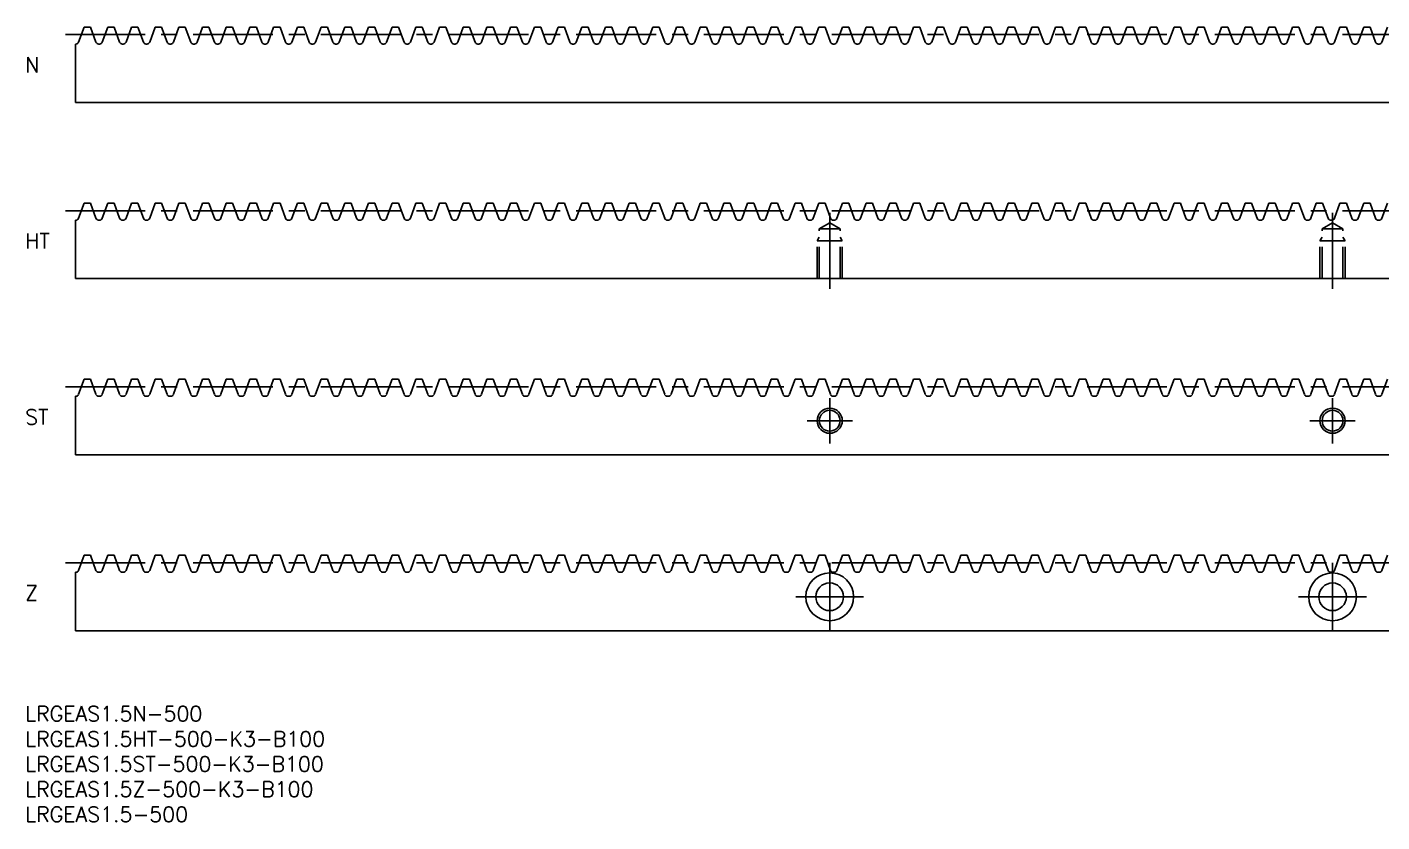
# Model space of a CAD drawing. Extents: x 0 to 542, y -23 to 135.
# Drawn here: x 0.4 to 269.8, y -23 to 135 of the extents above; entities that cross this region are included whole.
import ezdxf

# ---------------------------------------------------------------- set-up
doc = ezdxf.new("R2010")
doc.units = 0
doc.header["$LTSCALE"] = 0.5
doc.linetypes.add('CENTER', pattern=[50.8, 31.75, -6.35, 6.35, -6.35])
doc.linetypes.add('DASHED', pattern=[19.05, 12.7, -6.35])
for name, color, linetype in [('MSM_CENTER', 1, 'CENTER'), ('MSM_CONTINUOUS', 7, 'CONTINUOUS'), ('MSM_DASHED', 4, 'DASHED'), ('MSM_NARROW', 5, 'CONTINUOUS'), ('MSM_PART_NUMBER', 7, 'CONTINUOUS')]:
    doc.layers.add(name, color=color, linetype=linetype)
doc.styles.get("Standard").update_dxf_attribs({"font": 'txt.shx', "height": 3, "bigfont": 'bigfont.shx'})

msp = doc.modelspace()

# ---------------------------------------------------------------- linework, layer by layer
at = {"layer": 'MSM_CENTER'}
for p, q in [((8, 133.5), (512, 133.5)), ((8, 98.5), (512, 98.5)), ((160, 83), (160, 98.09)), ((260, 83), (260, 98.09)), ((8, 63.5), (512, 63.5)), ((160, 52.25), (160, 61.25)), ((260, 52.25), (260, 61.25)), ((155.5, 56.75), (164.5, 56.75)), ((255.5, 56.75), (264.5, 56.75)), ((8, 28.5), (512, 28.5)), ((160, 28.5), (160, 15)), ((260, 28.5), (260, 15)), ((166.75, 21.75), (153.25, 21.75)), ((266.75, 21.75), (253.25, 21.75))]:
    msp.add_line(p, q, dxfattribs=at)
at = {"layer": 'MSM_CONTINUOUS'}
for p, q in [((10.63, 132), (11.72, 135)), ((12.99, 135), (11.72, 135)), ((12.99, 135), (14.08, 132)), ((15.34, 132), (16.44, 135)), ((17.7, 135), (16.44, 135)), ((17.7, 135), (18.79, 132)), ((20.06, 132), (21.15, 135)), ((22.41, 135), (21.15, 135)), ((22.41, 135), (23.51, 132)), ((24.77, 132), (25.86, 135)), ((27.13, 135), (25.86, 135)), ((27.13, 135), (28.22, 132)), ((29.48, 132), (30.57, 135)), ((31.84, 135), (30.57, 135)), ((31.84, 135), (32.93, 132)), ((34.19, 132), (35.29, 135)), ((36.55, 135), (35.29, 135)), ((36.55, 135), (37.64, 132)), ((38.91, 132), (40, 135)), ((41.26, 135), (40, 135)), ((41.26, 135), (42.35, 132)), ((43.62, 132), (44.71, 135)), ((45.98, 135), (44.71, 135)), ((45.98, 135), (47.07, 132)), ((48.33, 132), (49.42, 135)), ((50.69, 135), (49.42, 135)), ((50.69, 135), (51.78, 132)), ((53.04, 132), (54.14, 135)), ((55.4, 135), (54.14, 135)), ((55.4, 135), (56.49, 132)), ((57.76, 132), (58.85, 135)), ((60.11, 135), (58.85, 135)), ((60.11, 135), (61.2, 132)), ((62.47, 132), (63.56, 135)), ((64.82, 135), (63.56, 135)), ((64.82, 135), (65.92, 132)), ((67.18, 132), (68.27, 135)), ((69.54, 135), (68.27, 135)), ((69.54, 135), (70.63, 132)), ((71.89, 132), (72.99, 135)), ((74.25, 135), (72.99, 135)), ((74.25, 135), (75.34, 132)), ((76.61, 132), (77.7, 135)), ((78.96, 135), (77.7, 135)), ((78.96, 135), (80.05, 132)), ((81.32, 132), (82.41, 135)), ((83.67, 135), (82.41, 135)), ((83.67, 135), (84.77, 132)), ((86.03, 132), (87.12, 135)), ((88.39, 135), (87.12, 135)), ((88.39, 135), (89.48, 132)), ((90.74, 132), (91.83, 135)), ((93.1, 135), (91.83, 135)), ((93.1, 135), (94.19, 132)), ((95.46, 132), (96.55, 135)), ((97.81, 135), (96.55, 135)), ((97.81, 135), (98.9, 132)), ((100.17, 132), (101.26, 135)), ((102.52, 135), (101.26, 135)), ((102.52, 135), (103.62, 132)), ((104.88, 132), (105.97, 135)), ((107.24, 135), (105.97, 135)), ((107.24, 135), (108.33, 132)), ((109.59, 132), (110.68, 135)), ((111.95, 135), (110.68, 135)), ((111.95, 135), (113.04, 132)), ((114.3, 132), (115.4, 135)), ((116.66, 135), (115.4, 135)), ((116.66, 135), (117.75, 132)), ((119.02, 132), (120.11, 135)), ((121.37, 135), (120.11, 135)), ((121.37, 135), (122.47, 132)), ((123.73, 132), (124.82, 135)), ((126.09, 135), (124.82, 135)), ((126.09, 135), (127.18, 132)), ((128.44, 132), (129.53, 135)), ((130.8, 135), (129.53, 135)), ((130.8, 135), (131.89, 132)), ((133.15, 132), (134.25, 135)), ((135.51, 135), (134.25, 135)), ((135.51, 135), (136.6, 132)), ((137.87, 132), (138.96, 135)), ((140.22, 135), (138.96, 135)), ((140.22, 135), (141.32, 132)), ((142.58, 132), (143.67, 135)), ((144.94, 135), (143.67, 135)), ((144.94, 135), (146.03, 132)), ((147.29, 132), (148.38, 135)), ((149.65, 135), (148.38, 135)), ((149.65, 135), (150.74, 132)), ((152, 132), (153.1, 135)), ((154.36, 135), (153.1, 135)), ((154.36, 135), (155.45, 132)), ((156.72, 132), (157.81, 135)), ((159.07, 135), (157.81, 135)), ((159.07, 135), (160.16, 132)), ((161.43, 132), (162.52, 135)), ((163.79, 135), (162.52, 135)), ((163.79, 135), (164.88, 132)), ((166.14, 132), (167.23, 135)), ((168.5, 135), (167.23, 135)), ((168.5, 135), (169.59, 132)), ((170.85, 132), (171.95, 135)), ((173.21, 135), (171.95, 135)), ((173.21, 135), (174.3, 132)), ((175.57, 132), (176.66, 135)), ((177.92, 135), (176.66, 135)), ((177.92, 135), (179.01, 132)), ((180.28, 132), (181.37, 135)), ((182.63, 135), (181.37, 135)), ((182.63, 135), (183.73, 132)), ((184.99, 132), (186.08, 135)), ((187.35, 135), (186.08, 135)), ((187.35, 135), (188.44, 132)), ((189.7, 132), (190.8, 135)), ((192.06, 135), (190.8, 135)), ((192.06, 135), (193.15, 132)), ((194.42, 132), (195.51, 135)), ((196.77, 135), (195.51, 135)), ((196.77, 135), (197.86, 132)), ((199.13, 132), (200.22, 135)), ((201.48, 135), (200.22, 135)), ((201.48, 135), (202.58, 132)), ((203.84, 132), (204.93, 135)), ((206.2, 135), (204.93, 135)), ((206.2, 135), (207.29, 132)), ((208.55, 132), (209.64, 135)), ((210.91, 135), (209.64, 135)), ((210.91, 135), (212, 132)), ((213.27, 132), (214.36, 135)), ((215.62, 135), (214.36, 135)), ((215.62, 135), (216.71, 132)), ((217.98, 132), (219.07, 135)), ((220.33, 135), (219.07, 135)), ((220.33, 135), (221.43, 132)), ((222.69, 132), (223.78, 135)), ((225.05, 135), (223.78, 135)), ((225.05, 135), (226.14, 132)), ((227.4, 132), (228.49, 135)), ((229.76, 135), (228.49, 135)), ((229.76, 135), (230.85, 132)), ((232.11, 132), (233.21, 135)), ((234.47, 135), (233.21, 135)), ((234.47, 135), (235.56, 132)), ((236.83, 132), (237.92, 135)), ((239.18, 135), (237.92, 135)), ((239.18, 135), (240.28, 132)), ((241.54, 132), (242.63, 135)), ((243.9, 135), (242.63, 135)), ((243.9, 135), (244.99, 132)), ((246.25, 132), (247.34, 135)), ((248.61, 135), (247.34, 135)), ((248.61, 135), (249.7, 132)), ((250.96, 132), (252.06, 135)), ((253.32, 135), (252.06, 135)), ((253.32, 135), (254.41, 132)), ((255.68, 132), (256.77, 135)), ((258.03, 135), (256.77, 135)), ((258.03, 135), (259.13, 132)), ((260.39, 132), (261.48, 135)), ((262.75, 135), (261.48, 135)), ((262.75, 135), (263.84, 132)), ((265.1, 132), (266.19, 135)), ((267.46, 135), (266.19, 135)), ((267.46, 135), (268.55, 132)), ((269.81, 132), (270.91, 135)), ((10, 131.62), (10.1, 131.62)), ((10, 131.62), (10, 120)), ((14.62, 131.62), (14.81, 131.62)), ((19.33, 131.62), (19.52, 131.62)), ((24.04, 131.62), (24.23, 131.62)), ((28.75, 131.62), (28.95, 131.62)), ((33.47, 131.62), (33.66, 131.62)), ((38.18, 131.62), (38.37, 131.62)), ((42.89, 131.62), (43.08, 131.62)), ((47.6, 131.62), (47.8, 131.62)), ((52.32, 131.62), (52.51, 131.62)), ((57.03, 131.62), (57.22, 131.62)), ((61.74, 131.62), (61.93, 131.62)), ((66.45, 131.62), (66.65, 131.62)), ((71.16, 131.62), (71.36, 131.62)), ((75.88, 131.62), (76.07, 131.62)), ((80.59, 131.62), (80.78, 131.62)), ((85.3, 131.62), (85.49, 131.62)), ((90.01, 131.62), (90.21, 131.62)), ((94.73, 131.62), (94.92, 131.62)), ((99.44, 131.62), (99.63, 131.62)), ((104.15, 131.62), (104.34, 131.62)), ((108.86, 131.62), (109.06, 131.62)), ((113.58, 131.62), (113.77, 131.62)), ((118.29, 131.62), (118.48, 131.62)), ((123, 131.62), (123.19, 131.62)), ((127.71, 131.62), (127.91, 131.62)), ((132.43, 131.62), (132.62, 131.62)), ((137.14, 131.62), (137.33, 131.62)), ((141.85, 131.62), (142.04, 131.62)), ((146.56, 131.62), (146.76, 131.62)), ((151.28, 131.62), (151.47, 131.62)), ((155.99, 131.62), (156.18, 131.62)), ((160.7, 131.62), (160.89, 131.62)), ((165.41, 131.62), (165.61, 131.62)), ((170.13, 131.62), (170.32, 131.62)), ((174.84, 131.62), (175.03, 131.62)), ((179.55, 131.62), (179.74, 131.62)), ((184.26, 131.62), (184.46, 131.62)), ((188.97, 131.62), (189.17, 131.62)), ((193.69, 131.62), (193.88, 131.62)), ((198.4, 131.62), (198.59, 131.62)), ((203.11, 131.62), (203.3, 131.62)), ((207.82, 131.62), (208.02, 131.62)), ((212.54, 131.62), (212.73, 131.62)), ((217.25, 131.62), (217.44, 131.62)), ((221.96, 131.62), (222.15, 131.62)), ((226.67, 131.62), (226.87, 131.62)), ((231.39, 131.62), (231.58, 131.62)), ((236.1, 131.62), (236.29, 131.62)), ((240.81, 131.62), (241, 131.62)), ((245.52, 131.62), (245.72, 131.62)), ((250.24, 131.62), (250.43, 131.62)), ((254.95, 131.62), (255.14, 131.62)), ((259.66, 131.62), (259.85, 131.62)), ((264.37, 131.62), (264.57, 131.62)), ((269.09, 131.62), (269.28, 131.62)), ((10, 120), (510, 120)), ((10.63, 97), (11.72, 100)), ((12.99, 100), (11.72, 100)), ((12.99, 100), (14.08, 97)), ((15.34, 97), (16.44, 100)), ((17.7, 100), (16.44, 100)), ((17.7, 100), (18.79, 97)), ((20.06, 97), (21.15, 100)), ((22.41, 100), (21.15, 100)), ((22.41, 100), (23.51, 97)), ((24.77, 97), (25.86, 100)), ((27.13, 100), (25.86, 100)), ((27.13, 100), (28.22, 97)), ((29.48, 97), (30.57, 100)), ((31.84, 100), (30.57, 100)), ((31.84, 100), (32.93, 97)), ((34.19, 97), (35.29, 100)), ((36.55, 100), (35.29, 100)), ((36.55, 100), (37.64, 97)), ((38.91, 97), (40, 100)), ((41.26, 100), (40, 100)), ((41.26, 100), (42.35, 97)), ((43.62, 97), (44.71, 100)), ((45.98, 100), (44.71, 100)), ((45.98, 100), (47.07, 97)), ((48.33, 97), (49.42, 100)), ((50.69, 100), (49.42, 100)), ((50.69, 100), (51.78, 97)), ((53.04, 97), (54.14, 100)), ((55.4, 100), (54.14, 100)), ((55.4, 100), (56.49, 97)), ((57.76, 97), (58.85, 100)), ((60.11, 100), (58.85, 100)), ((60.11, 100), (61.2, 97)), ((62.47, 97), (63.56, 100)), ((64.82, 100), (63.56, 100)), ((64.82, 100), (65.92, 97)), ((67.18, 97), (68.27, 100)), ((69.54, 100), (68.27, 100)), ((69.54, 100), (70.63, 97)), ((71.89, 97), (72.99, 100)), ((74.25, 100), (72.99, 100)), ((74.25, 100), (75.34, 97)), ((76.61, 97), (77.7, 100)), ((78.96, 100), (77.7, 100)), ((78.96, 100), (80.05, 97)), ((81.32, 97), (82.41, 100)), ((83.67, 100), (82.41, 100)), ((83.67, 100), (84.77, 97)), ((86.03, 97), (87.12, 100)), ((88.39, 100), (87.12, 100)), ((88.39, 100), (89.48, 97)), ((90.74, 97), (91.83, 100)), ((93.1, 100), (91.83, 100)), ((93.1, 100), (94.19, 97)), ((95.46, 97), (96.55, 100)), ((97.81, 100), (96.55, 100)), ((97.81, 100), (98.9, 97)), ((100.17, 97), (101.26, 100)), ((102.52, 100), (101.26, 100)), ((102.52, 100), (103.62, 97)), ((104.88, 97), (105.97, 100)), ((107.24, 100), (105.97, 100)), ((107.24, 100), (108.33, 97)), ((109.59, 97), (110.68, 100)), ((111.95, 100), (110.68, 100)), ((111.95, 100), (113.04, 97)), ((114.3, 97), (115.4, 100)), ((116.66, 100), (115.4, 100)), ((116.66, 100), (117.75, 97)), ((119.02, 97), (120.11, 100)), ((121.37, 100), (120.11, 100)), ((121.37, 100), (122.47, 97)), ((123.73, 97), (124.82, 100)), ((126.09, 100), (124.82, 100)), ((126.09, 100), (127.18, 97)), ((128.44, 97), (129.53, 100)), ((130.8, 100), (129.53, 100)), ((130.8, 100), (131.89, 97)), ((133.15, 97), (134.25, 100)), ((135.51, 100), (134.25, 100)), ((135.51, 100), (136.6, 97)), ((137.87, 97), (138.96, 100)), ((140.22, 100), (138.96, 100)), ((140.22, 100), (141.32, 97)), ((142.58, 97), (143.67, 100)), ((144.94, 100), (143.67, 100)), ((144.94, 100), (146.03, 97)), ((147.29, 97), (148.38, 100)), ((149.65, 100), (148.38, 100)), ((149.65, 100), (150.74, 97)), ((152, 97), (153.1, 100)), ((154.36, 100), (153.1, 100)), ((154.36, 100), (155.45, 97)), ((156.72, 97), (157.81, 100)), ((159.07, 100), (157.81, 100)), ((159.07, 100), (160.16, 97)), ((161.43, 97), (162.52, 100)), ((163.79, 100), (162.52, 100)), ((163.79, 100), (164.88, 97)), ((166.14, 97), (167.23, 100)), ((168.5, 100), (167.23, 100)), ((168.5, 100), (169.59, 97)), ((170.85, 97), (171.95, 100)), ((173.21, 100), (171.95, 100)), ((173.21, 100), (174.3, 97)), ((175.57, 97), (176.66, 100)), ((177.92, 100), (176.66, 100)), ((177.92, 100), (179.01, 97)), ((180.28, 97), (181.37, 100)), ((182.63, 100), (181.37, 100)), ((182.63, 100), (183.73, 97)), ((184.99, 97), (186.08, 100)), ((187.35, 100), (186.08, 100)), ((187.35, 100), (188.44, 97)), ((189.7, 97), (190.8, 100)), ((192.06, 100), (190.8, 100)), ((192.06, 100), (193.15, 97)), ((194.42, 97), (195.51, 100)), ((196.77, 100), (195.51, 100)), ((196.77, 100), (197.86, 97)), ((199.13, 97), (200.22, 100)), ((201.48, 100), (200.22, 100)), ((201.48, 100), (202.58, 97)), ((203.84, 97), (204.93, 100)), ((206.2, 100), (204.93, 100)), ((206.2, 100), (207.29, 97)), ((208.55, 97), (209.64, 100)), ((210.91, 100), (209.64, 100)), ((210.91, 100), (212, 97)), ((213.27, 97), (214.36, 100)), ((215.62, 100), (214.36, 100)), ((215.62, 100), (216.71, 97)), ((217.98, 97), (219.07, 100)), ((220.33, 100), (219.07, 100)), ((220.33, 100), (221.43, 97)), ((222.69, 97), (223.78, 100)), ((225.05, 100), (223.78, 100)), ((225.05, 100), (226.14, 97)), ((227.4, 97), (228.49, 100)), ((229.76, 100), (228.49, 100)), ((229.76, 100), (230.85, 97)), ((232.11, 97), (233.21, 100)), ((234.47, 100), (233.21, 100)), ((234.47, 100), (235.56, 97)), ((236.83, 97), (237.92, 100)), ((239.18, 100), (237.92, 100)), ((239.18, 100), (240.28, 97)), ((241.54, 97), (242.63, 100)), ((243.9, 100), (242.63, 100)), ((243.9, 100), (244.99, 97)), ((246.25, 97), (247.34, 100)), ((248.61, 100), (247.34, 100)), ((248.61, 100), (249.7, 97)), ((250.96, 97), (252.06, 100)), ((253.32, 100), (252.06, 100)), ((253.32, 100), (254.41, 97)), ((255.68, 97), (256.77, 100)), ((258.03, 100), (256.77, 100)), ((258.03, 100), (259.13, 97)), ((260.39, 97), (261.48, 100)), ((262.75, 100), (261.48, 100)), ((262.75, 100), (263.84, 97)), ((265.1, 97), (266.19, 100)), ((267.46, 100), (266.19, 100)), ((267.46, 100), (268.55, 97)), ((269.81, 97), (270.91, 100)), ((10, 96.63), (10.1, 96.63)), ((10, 96.63), (10, 85)), ((14.62, 96.63), (14.81, 96.63)), ((19.33, 96.63), (19.52, 96.63)), ((24.04, 96.63), (24.23, 96.63)), ((28.75, 96.63), (28.95, 96.63)), ((33.47, 96.63), (33.66, 96.63)), ((38.18, 96.63), (38.37, 96.63)), ((42.89, 96.63), (43.08, 96.63)), ((47.6, 96.63), (47.8, 96.63)), ((52.32, 96.63), (52.51, 96.63)), ((57.03, 96.63), (57.22, 96.63)), ((61.74, 96.63), (61.93, 96.63)), ((66.45, 96.63), (66.65, 96.63)), ((71.16, 96.63), (71.36, 96.63)), ((75.88, 96.63), (76.07, 96.63)), ((80.59, 96.63), (80.78, 96.63)), ((85.3, 96.63), (85.49, 96.63)), ((90.01, 96.63), (90.21, 96.63)), ((94.73, 96.63), (94.92, 96.63)), ((99.44, 96.63), (99.63, 96.63)), ((104.15, 96.63), (104.34, 96.63)), ((108.86, 96.63), (109.06, 96.63)), ((113.58, 96.63), (113.77, 96.63)), ((118.29, 96.63), (118.48, 96.63)), ((123, 96.63), (123.19, 96.63)), ((127.71, 96.63), (127.91, 96.63)), ((132.43, 96.63), (132.62, 96.63)), ((137.14, 96.63), (137.33, 96.63)), ((141.85, 96.63), (142.04, 96.63)), ((146.56, 96.63), (146.76, 96.63)), ((151.28, 96.63), (151.47, 96.63)), ((155.99, 96.63), (156.18, 96.63)), ((160.7, 96.63), (160.89, 96.63)), ((165.41, 96.63), (165.61, 96.63)), ((170.13, 96.63), (170.32, 96.63)), ((174.84, 96.63), (175.03, 96.63)), ((179.55, 96.63), (179.74, 96.63)), ((184.26, 96.63), (184.46, 96.63)), ((188.97, 96.63), (189.17, 96.63)), ((193.69, 96.63), (193.88, 96.63)), ((198.4, 96.63), (198.59, 96.63)), ((203.11, 96.63), (203.3, 96.63)), ((207.82, 96.63), (208.02, 96.63)), ((212.54, 96.63), (212.73, 96.63)), ((217.25, 96.63), (217.44, 96.63)), ((221.96, 96.63), (222.15, 96.63)), ((226.67, 96.63), (226.87, 96.63)), ((231.39, 96.63), (231.58, 96.63)), ((236.1, 96.63), (236.29, 96.63)), ((240.81, 96.63), (241, 96.63)), ((245.52, 96.63), (245.72, 96.63)), ((250.24, 96.63), (250.43, 96.63)), ((254.95, 96.63), (255.14, 96.63)), ((259.66, 96.63), (259.85, 96.63)), ((264.37, 96.63), (264.57, 96.63)), ((269.09, 96.63), (269.28, 96.63)), ((10, 85), (510, 85)), ((10.63, 62), (11.72, 65)), ((12.99, 65), (11.72, 65)), ((12.99, 65), (14.08, 62)), ((15.34, 62), (16.44, 65)), ((17.7, 65), (16.44, 65)), ((17.7, 65), (18.79, 62)), ((20.06, 62), (21.15, 65)), ((22.41, 65), (21.15, 65)), ((22.41, 65), (23.51, 62)), ((24.77, 62), (25.86, 65)), ((27.13, 65), (25.86, 65)), ((27.13, 65), (28.22, 62)), ((29.48, 62), (30.57, 65)), ((31.84, 65), (30.57, 65)), ((31.84, 65), (32.93, 62)), ((34.19, 62), (35.29, 65)), ((36.55, 65), (35.29, 65)), ((36.55, 65), (37.64, 62)), ((38.91, 62), (40, 65)), ((41.26, 65), (40, 65)), ((41.26, 65), (42.35, 62)), ((43.62, 62), (44.71, 65)), ((45.98, 65), (44.71, 65)), ((45.98, 65), (47.07, 62)), ((48.33, 62), (49.42, 65)), ((50.69, 65), (49.42, 65)), ((50.69, 65), (51.78, 62)), ((53.04, 62), (54.14, 65)), ((55.4, 65), (54.14, 65)), ((55.4, 65), (56.49, 62)), ((57.76, 62), (58.85, 65)), ((60.11, 65), (58.85, 65)), ((60.11, 65), (61.2, 62)), ((62.47, 62), (63.56, 65)), ((64.82, 65), (63.56, 65)), ((64.82, 65), (65.92, 62)), ((67.18, 62), (68.27, 65)), ((69.54, 65), (68.27, 65)), ((69.54, 65), (70.63, 62)), ((71.89, 62), (72.99, 65)), ((74.25, 65), (72.99, 65)), ((74.25, 65), (75.34, 62)), ((76.61, 62), (77.7, 65)), ((78.96, 65), (77.7, 65)), ((78.96, 65), (80.05, 62)), ((81.32, 62), (82.41, 65)), ((83.67, 65), (82.41, 65)), ((83.67, 65), (84.77, 62)), ((86.03, 62), (87.12, 65)), ((88.39, 65), (87.12, 65)), ((88.39, 65), (89.48, 62)), ((90.74, 62), (91.83, 65)), ((93.1, 65), (91.83, 65)), ((93.1, 65), (94.19, 62)), ((95.46, 62), (96.55, 65)), ((97.81, 65), (96.55, 65)), ((97.81, 65), (98.9, 62)), ((100.17, 62), (101.26, 65)), ((102.52, 65), (101.26, 65)), ((102.52, 65), (103.62, 62)), ((104.88, 62), (105.97, 65)), ((107.24, 65), (105.97, 65)), ((107.24, 65), (108.33, 62)), ((109.59, 62), (110.68, 65)), ((111.95, 65), (110.68, 65)), ((111.95, 65), (113.04, 62)), ((114.3, 62), (115.4, 65)), ((116.66, 65), (115.4, 65)), ((116.66, 65), (117.75, 62)), ((119.02, 62), (120.11, 65)), ((121.37, 65), (120.11, 65)), ((121.37, 65), (122.47, 62)), ((123.73, 62), (124.82, 65)), ((126.09, 65), (124.82, 65)), ((126.09, 65), (127.18, 62)), ((128.44, 62), (129.53, 65)), ((130.8, 65), (129.53, 65)), ((130.8, 65), (131.89, 62)), ((133.15, 62), (134.25, 65)), ((135.51, 65), (134.25, 65)), ((135.51, 65), (136.6, 62)), ((137.87, 62), (138.96, 65)), ((140.22, 65), (138.96, 65)), ((140.22, 65), (141.32, 62)), ((142.58, 62), (143.67, 65)), ((144.94, 65), (143.67, 65)), ((144.94, 65), (146.03, 62)), ((147.29, 62), (148.38, 65)), ((149.65, 65), (148.38, 65)), ((149.65, 65), (150.74, 62)), ((152, 62), (153.1, 65)), ((154.36, 65), (153.1, 65)), ((154.36, 65), (155.45, 62)), ((156.72, 62), (157.81, 65)), ((159.07, 65), (157.81, 65)), ((159.07, 65), (160.16, 62)), ((161.43, 62), (162.52, 65)), ((163.79, 65), (162.52, 65)), ((163.79, 65), (164.88, 62)), ((166.14, 62), (167.23, 65)), ((168.5, 65), (167.23, 65)), ((168.5, 65), (169.59, 62)), ((170.85, 62), (171.95, 65)), ((173.21, 65), (171.95, 65)), ((173.21, 65), (174.3, 62)), ((175.57, 62), (176.66, 65)), ((177.92, 65), (176.66, 65)), ((177.92, 65), (179.01, 62)), ((180.28, 62), (181.37, 65)), ((182.63, 65), (181.37, 65)), ((182.63, 65), (183.73, 62)), ((184.99, 62), (186.08, 65)), ((187.35, 65), (186.08, 65)), ((187.35, 65), (188.44, 62)), ((189.7, 62), (190.8, 65)), ((192.06, 65), (190.8, 65)), ((192.06, 65), (193.15, 62)), ((194.42, 62), (195.51, 65)), ((196.77, 65), (195.51, 65)), ((196.77, 65), (197.86, 62)), ((199.13, 62), (200.22, 65)), ((201.48, 65), (200.22, 65)), ((201.48, 65), (202.58, 62)), ((203.84, 62), (204.93, 65)), ((206.2, 65), (204.93, 65)), ((206.2, 65), (207.29, 62)), ((208.55, 62), (209.64, 65)), ((210.91, 65), (209.64, 65)), ((210.91, 65), (212, 62)), ((213.27, 62), (214.36, 65)), ((215.62, 65), (214.36, 65)), ((215.62, 65), (216.71, 62)), ((217.98, 62), (219.07, 65)), ((220.33, 65), (219.07, 65)), ((220.33, 65), (221.43, 62)), ((222.69, 62), (223.78, 65)), ((225.05, 65), (223.78, 65)), ((225.05, 65), (226.14, 62)), ((227.4, 62), (228.49, 65)), ((229.76, 65), (228.49, 65)), ((229.76, 65), (230.85, 62)), ((232.11, 62), (233.21, 65)), ((234.47, 65), (233.21, 65)), ((234.47, 65), (235.56, 62)), ((236.83, 62), (237.92, 65)), ((239.18, 65), (237.92, 65)), ((239.18, 65), (240.28, 62)), ((241.54, 62), (242.63, 65)), ((243.9, 65), (242.63, 65)), ((243.9, 65), (244.99, 62)), ((246.25, 62), (247.34, 65)), ((248.61, 65), (247.34, 65)), ((248.61, 65), (249.7, 62)), ((250.96, 62), (252.06, 65)), ((253.32, 65), (252.06, 65)), ((253.32, 65), (254.41, 62)), ((255.68, 62), (256.77, 65)), ((258.03, 65), (256.77, 65)), ((258.03, 65), (259.13, 62)), ((260.39, 62), (261.48, 65)), ((262.75, 65), (261.48, 65)), ((262.75, 65), (263.84, 62)), ((265.1, 62), (266.19, 65)), ((267.46, 65), (266.19, 65)), ((267.46, 65), (268.55, 62)), ((269.81, 62), (270.91, 65)), ((10, 61.62), (10.1, 61.62)), ((10, 61.62), (10, 50)), ((14.62, 61.62), (14.81, 61.62)), ((19.33, 61.62), (19.52, 61.62)), ((24.04, 61.62), (24.23, 61.62)), ((28.75, 61.62), (28.95, 61.62)), ((33.47, 61.62), (33.66, 61.62)), ((38.18, 61.62), (38.37, 61.62)), ((42.89, 61.62), (43.08, 61.62)), ((47.6, 61.62), (47.8, 61.62)), ((52.32, 61.62), (52.51, 61.62)), ((57.03, 61.62), (57.22, 61.62)), ((61.74, 61.62), (61.93, 61.62)), ((66.45, 61.62), (66.65, 61.62)), ((71.16, 61.62), (71.36, 61.62)), ((75.88, 61.62), (76.07, 61.62)), ((80.59, 61.62), (80.78, 61.62)), ((85.3, 61.62), (85.49, 61.62)), ((90.01, 61.62), (90.21, 61.62)), ((94.73, 61.62), (94.92, 61.62)), ((99.44, 61.62), (99.63, 61.62)), ((104.15, 61.62), (104.34, 61.62)), ((108.86, 61.62), (109.06, 61.62)), ((113.58, 61.62), (113.77, 61.62)), ((118.29, 61.62), (118.48, 61.62)), ((123, 61.62), (123.19, 61.62)), ((127.71, 61.62), (127.91, 61.62)), ((132.43, 61.62), (132.62, 61.62)), ((137.14, 61.62), (137.33, 61.62)), ((141.85, 61.62), (142.04, 61.62)), ((146.56, 61.62), (146.76, 61.62)), ((151.28, 61.62), (151.47, 61.62)), ((155.99, 61.62), (156.18, 61.62)), ((160.7, 61.62), (160.89, 61.62)), ((165.41, 61.62), (165.61, 61.62)), ((170.13, 61.62), (170.32, 61.62)), ((174.84, 61.62), (175.03, 61.62)), ((179.55, 61.62), (179.74, 61.62)), ((184.26, 61.62), (184.46, 61.62)), ((188.97, 61.62), (189.17, 61.62)), ((193.69, 61.62), (193.88, 61.62)), ((198.4, 61.62), (198.59, 61.62)), ((203.11, 61.62), (203.3, 61.62)), ((207.82, 61.62), (208.02, 61.62)), ((212.54, 61.62), (212.73, 61.62)), ((217.25, 61.62), (217.44, 61.62)), ((221.96, 61.62), (222.15, 61.62)), ((226.67, 61.62), (226.87, 61.62)), ((231.39, 61.62), (231.58, 61.62)), ((236.1, 61.62), (236.29, 61.62)), ((240.81, 61.62), (241, 61.62)), ((245.52, 61.62), (245.72, 61.62)), ((250.24, 61.62), (250.43, 61.62)), ((254.95, 61.62), (255.14, 61.62)), ((259.66, 61.62), (259.85, 61.62)), ((264.37, 61.62), (264.57, 61.62)), ((269.09, 61.62), (269.28, 61.62)), ((10, 50), (510, 50)), ((10.63, 27), (11.72, 30)), ((12.99, 30), (11.72, 30)), ((12.99, 30), (14.08, 27)), ((15.34, 27), (16.44, 30)), ((17.7, 30), (16.44, 30)), ((17.7, 30), (18.79, 27)), ((20.06, 27), (21.15, 30)), ((22.41, 30), (21.15, 30)), ((22.41, 30), (23.51, 27)), ((24.77, 27), (25.86, 30)), ((27.13, 30), (25.86, 30)), ((27.13, 30), (28.22, 27)), ((29.48, 27), (30.57, 30)), ((31.84, 30), (30.57, 30)), ((31.84, 30), (32.93, 27)), ((34.19, 27), (35.29, 30)), ((36.55, 30), (35.29, 30)), ((36.55, 30), (37.64, 27)), ((38.91, 27), (40, 30)), ((41.26, 30), (40, 30)), ((41.26, 30), (42.35, 27)), ((43.62, 27), (44.71, 30)), ((45.98, 30), (44.71, 30)), ((45.98, 30), (47.07, 27)), ((48.33, 27), (49.42, 30)), ((50.69, 30), (49.42, 30)), ((50.69, 30), (51.78, 27)), ((53.04, 27), (54.14, 30)), ((55.4, 30), (54.14, 30)), ((55.4, 30), (56.49, 27)), ((57.76, 27), (58.85, 30)), ((60.11, 30), (58.85, 30)), ((60.11, 30), (61.2, 27)), ((62.47, 27), (63.56, 30)), ((64.82, 30), (63.56, 30)), ((64.82, 30), (65.92, 27)), ((67.18, 27), (68.27, 30)), ((69.54, 30), (68.27, 30)), ((69.54, 30), (70.63, 27)), ((71.89, 27), (72.99, 30)), ((74.25, 30), (72.99, 30)), ((74.25, 30), (75.34, 27)), ((76.61, 27), (77.7, 30)), ((78.96, 30), (77.7, 30)), ((78.96, 30), (80.05, 27)), ((81.32, 27), (82.41, 30)), ((83.67, 30), (82.41, 30)), ((83.67, 30), (84.77, 27)), ((86.03, 27), (87.12, 30)), ((88.39, 30), (87.12, 30)), ((88.39, 30), (89.48, 27)), ((90.74, 27), (91.83, 30)), ((93.1, 30), (91.83, 30)), ((93.1, 30), (94.19, 27)), ((95.46, 27), (96.55, 30)), ((97.81, 30), (96.55, 30)), ((97.81, 30), (98.9, 27)), ((100.17, 27), (101.26, 30)), ((102.52, 30), (101.26, 30)), ((102.52, 30), (103.62, 27)), ((104.88, 27), (105.97, 30)), ((107.24, 30), (105.97, 30)), ((107.24, 30), (108.33, 27)), ((109.59, 27), (110.68, 30)), ((111.95, 30), (110.68, 30)), ((111.95, 30), (113.04, 27)), ((114.3, 27), (115.4, 30)), ((116.66, 30), (115.4, 30)), ((116.66, 30), (117.75, 27)), ((119.02, 27), (120.11, 30)), ((121.37, 30), (120.11, 30)), ((121.37, 30), (122.47, 27)), ((123.73, 27), (124.82, 30)), ((126.09, 30), (124.82, 30)), ((126.09, 30), (127.18, 27)), ((128.44, 27), (129.53, 30)), ((130.8, 30), (129.53, 30)), ((130.8, 30), (131.89, 27)), ((133.15, 27), (134.25, 30)), ((135.51, 30), (134.25, 30)), ((135.51, 30), (136.6, 27)), ((137.87, 27), (138.96, 30)), ((140.22, 30), (138.96, 30)), ((140.22, 30), (141.32, 27)), ((142.58, 27), (143.67, 30)), ((144.94, 30), (143.67, 30)), ((144.94, 30), (146.03, 27)), ((147.29, 27), (148.38, 30)), ((149.65, 30), (148.38, 30)), ((149.65, 30), (150.74, 27)), ((152, 27), (153.1, 30)), ((154.36, 30), (153.1, 30)), ((154.36, 30), (155.45, 27)), ((156.72, 27), (157.81, 30)), ((159.07, 30), (157.81, 30)), ((159.07, 30), (160.16, 27)), ((161.43, 27), (162.52, 30)), ((163.79, 30), (162.52, 30)), ((163.79, 30), (164.88, 27)), ((166.14, 27), (167.23, 30)), ((168.5, 30), (167.23, 30)), ((168.5, 30), (169.59, 27)), ((170.85, 27), (171.95, 30)), ((173.21, 30), (171.95, 30)), ((173.21, 30), (174.3, 27)), ((175.57, 27), (176.66, 30)), ((177.92, 30), (176.66, 30)), ((177.92, 30), (179.01, 27)), ((180.28, 27), (181.37, 30)), ((182.63, 30), (181.37, 30)), ((182.63, 30), (183.73, 27)), ((184.99, 27), (186.08, 30)), ((187.35, 30), (186.08, 30)), ((187.35, 30), (188.44, 27)), ((189.7, 27), (190.8, 30)), ((192.06, 30), (190.8, 30)), ((192.06, 30), (193.15, 27)), ((194.42, 27), (195.51, 30)), ((196.77, 30), (195.51, 30)), ((196.77, 30), (197.86, 27)), ((199.13, 27), (200.22, 30)), ((201.48, 30), (200.22, 30)), ((201.48, 30), (202.58, 27)), ((203.84, 27), (204.93, 30)), ((206.2, 30), (204.93, 30)), ((206.2, 30), (207.29, 27)), ((208.55, 27), (209.64, 30)), ((210.91, 30), (209.64, 30)), ((210.91, 30), (212, 27)), ((213.27, 27), (214.36, 30)), ((215.62, 30), (214.36, 30)), ((215.62, 30), (216.71, 27)), ((217.98, 27), (219.07, 30)), ((220.33, 30), (219.07, 30)), ((220.33, 30), (221.43, 27)), ((222.69, 27), (223.78, 30)), ((225.05, 30), (223.78, 30)), ((225.05, 30), (226.14, 27)), ((227.4, 27), (228.49, 30)), ((229.76, 30), (228.49, 30)), ((229.76, 30), (230.85, 27)), ((232.11, 27), (233.21, 30)), ((234.47, 30), (233.21, 30)), ((234.47, 30), (235.56, 27)), ((236.83, 27), (237.92, 30)), ((239.18, 30), (237.92, 30)), ((239.18, 30), (240.28, 27)), ((241.54, 27), (242.63, 30)), ((243.9, 30), (242.63, 30)), ((243.9, 30), (244.99, 27)), ((246.25, 27), (247.34, 30)), ((248.61, 30), (247.34, 30)), ((248.61, 30), (249.7, 27)), ((250.96, 27), (252.06, 30)), ((253.32, 30), (252.06, 30)), ((253.32, 30), (254.41, 27)), ((255.68, 27), (256.77, 30)), ((258.03, 30), (256.77, 30)), ((258.03, 30), (259.13, 27)), ((260.39, 27), (261.48, 30)), ((262.75, 30), (261.48, 30)), ((262.75, 30), (263.84, 27)), ((265.1, 27), (266.19, 30)), ((267.46, 30), (266.19, 30)), ((267.46, 30), (268.55, 27)), ((269.81, 27), (270.91, 30)), ((10, 26.62), (10.1, 26.62)), ((10, 26.62), (10, 15)), ((14.62, 26.62), (14.81, 26.62)), ((19.33, 26.62), (19.52, 26.62)), ((24.04, 26.62), (24.23, 26.62)), ((28.75, 26.62), (28.95, 26.62)), ((33.47, 26.62), (33.66, 26.62)), ((38.18, 26.62), (38.37, 26.62)), ((42.89, 26.62), (43.08, 26.62)), ((47.6, 26.62), (47.8, 26.62)), ((52.32, 26.62), (52.51, 26.62)), ((57.03, 26.62), (57.22, 26.62)), ((61.74, 26.62), (61.93, 26.62)), ((66.45, 26.62), (66.65, 26.62)), ((71.16, 26.62), (71.36, 26.62)), ((75.88, 26.62), (76.07, 26.62)), ((80.59, 26.62), (80.78, 26.62)), ((85.3, 26.62), (85.49, 26.62)), ((90.01, 26.62), (90.21, 26.62)), ((94.73, 26.62), (94.92, 26.62)), ((99.44, 26.62), (99.63, 26.62)), ((104.15, 26.62), (104.34, 26.62)), ((108.86, 26.62), (109.06, 26.62)), ((113.58, 26.62), (113.77, 26.62)), ((118.29, 26.62), (118.48, 26.62)), ((123, 26.62), (123.19, 26.62)), ((127.71, 26.62), (127.91, 26.62)), ((132.43, 26.62), (132.62, 26.62)), ((137.14, 26.62), (137.33, 26.62)), ((141.85, 26.62), (142.04, 26.62)), ((146.56, 26.62), (146.76, 26.62)), ((151.28, 26.62), (151.47, 26.62)), ((155.99, 26.62), (156.18, 26.62)), ((160.7, 26.62), (160.89, 26.62)), ((165.41, 26.62), (165.61, 26.62)), ((170.13, 26.62), (170.32, 26.62)), ((174.84, 26.62), (175.03, 26.62)), ((179.55, 26.62), (179.74, 26.62)), ((184.26, 26.62), (184.46, 26.62)), ((188.97, 26.62), (189.17, 26.62)), ((193.69, 26.62), (193.88, 26.62)), ((198.4, 26.62), (198.59, 26.62)), ((203.11, 26.62), (203.3, 26.62)), ((207.82, 26.62), (208.02, 26.62)), ((212.54, 26.62), (212.73, 26.62)), ((217.25, 26.62), (217.44, 26.62)), ((221.96, 26.62), (222.15, 26.62)), ((226.67, 26.62), (226.87, 26.62)), ((231.39, 26.62), (231.58, 26.62)), ((236.1, 26.62), (236.29, 26.62)), ((240.81, 26.62), (241, 26.62)), ((245.52, 26.62), (245.72, 26.62)), ((250.24, 26.62), (250.43, 26.62)), ((254.95, 26.62), (255.14, 26.62)), ((259.66, 26.62), (259.85, 26.62)), ((264.37, 26.62), (264.57, 26.62)), ((269.09, 26.62), (269.28, 26.62)), ((10, 15), (510, 15))]:
    msp.add_line(p, q, dxfattribs=at)
for centre, radius in [((160, 56.75), 2.07), ((260, 56.75), 2.07), ((160, 21.75), 4.75), ((160, 21.75), 2.75), ((260, 21.75), 4.75), ((260, 21.75), 2.75)]:
    msp.add_circle(centre, radius, dxfattribs=at)
for centre, start, end in [((10.1, 132.19), 270, 340), ((14.62, 132.19), 200, 270), ((14.81, 132.19), 270, 340), ((19.33, 132.19), 200, 270), ((19.52, 132.19), 270, 340), ((24.04, 132.19), 200, 270), ((24.23, 132.19), 270, 340), ((28.75, 132.19), 200, 270), ((28.95, 132.19), 270, 340), ((33.47, 132.19), 200, 270), ((33.66, 132.19), 270, 340), ((38.18, 132.19), 200, 270), ((38.37, 132.19), 270, 340), ((42.89, 132.19), 200, 270), ((43.08, 132.19), 270, 340), ((47.6, 132.19), 200, 270), ((47.8, 132.19), 270, 340), ((52.32, 132.19), 200, 270), ((52.51, 132.19), 270, 340), ((57.03, 132.19), 200, 270), ((57.22, 132.19), 270, 340), ((61.74, 132.19), 200, 270), ((61.93, 132.19), 270, 340), ((66.45, 132.19), 200, 270), ((66.65, 132.19), 270, 340), ((71.16, 132.19), 200, 270), ((71.36, 132.19), 270, 340), ((75.88, 132.19), 200, 270), ((76.07, 132.19), 270, 340), ((80.59, 132.19), 200, 270), ((80.78, 132.19), 270, 340), ((85.3, 132.19), 200, 270), ((85.49, 132.19), 270, 340), ((90.01, 132.19), 200, 270), ((90.21, 132.19), 270, 340), ((94.73, 132.19), 200, 270), ((94.92, 132.19), 270, 340), ((99.44, 132.19), 200, 270), ((99.63, 132.19), 270, 340), ((104.15, 132.19), 200, 270), ((104.34, 132.19), 270, 340), ((108.86, 132.19), 200, 270), ((109.06, 132.19), 270, 340), ((113.58, 132.19), 200, 270), ((113.77, 132.19), 270, 340), ((118.29, 132.19), 200, 270), ((118.48, 132.19), 270, 340), ((123, 132.19), 200, 270), ((123.19, 132.19), 270, 340), ((127.71, 132.19), 200, 270), ((127.91, 132.19), 270, 340), ((132.43, 132.19), 200, 270), ((132.62, 132.19), 270, 340), ((137.14, 132.19), 200, 270), ((137.33, 132.19), 270, 340), ((141.85, 132.19), 200, 270), ((142.04, 132.19), 270, 340), ((146.56, 132.19), 200, 270), ((146.76, 132.19), 270, 340), ((151.28, 132.19), 200, 270), ((151.47, 132.19), 270, 340), ((155.99, 132.19), 200, 270), ((156.18, 132.19), 270, 340), ((160.7, 132.19), 200, 270), ((160.89, 132.19), 270, 340), ((165.41, 132.19), 200, 270), ((165.61, 132.19), 270, 340), ((170.13, 132.19), 200, 270), ((170.32, 132.19), 270, 340), ((174.84, 132.19), 200, 270), ((175.03, 132.19), 270, 340), ((179.55, 132.19), 200, 270), ((179.74, 132.19), 270, 340), ((184.26, 132.19), 200, 270), ((184.46, 132.19), 270, 340), ((188.97, 132.19), 200, 270), ((189.17, 132.19), 270, 340), ((193.69, 132.19), 200, 270), ((193.88, 132.19), 270, 340), ((198.4, 132.19), 200, 270), ((198.59, 132.19), 270, 340), ((203.11, 132.19), 200, 270), ((203.3, 132.19), 270, 340), ((207.82, 132.19), 200, 270), ((208.02, 132.19), 270, 340), ((212.54, 132.19), 200, 270), ((212.73, 132.19), 270, 340), ((217.25, 132.19), 200, 270), ((217.44, 132.19), 270, 340), ((221.96, 132.19), 200, 270), ((222.15, 132.19), 270, 340), ((226.67, 132.19), 200, 270), ((226.87, 132.19), 270, 340), ((231.39, 132.19), 200, 270), ((231.58, 132.19), 270, 340), ((236.1, 132.19), 200, 270), ((236.29, 132.19), 270, 340), ((240.81, 132.19), 200, 270), ((241, 132.19), 270, 340), ((245.52, 132.19), 200, 270), ((245.72, 132.19), 270, 340), ((250.24, 132.19), 200, 270), ((250.43, 132.19), 270, 340), ((254.95, 132.19), 200, 270), ((255.14, 132.19), 270, 340), ((259.66, 132.19), 200, 270), ((259.85, 132.19), 270, 340), ((264.37, 132.19), 200, 270), ((264.57, 132.19), 270, 340), ((269.09, 132.19), 200, 270), ((269.28, 132.19), 270, 340), ((10.1, 97.19), 270, 340), ((14.62, 97.19), 200, 270), ((14.81, 97.19), 270, 340), ((19.33, 97.19), 200, 270), ((19.52, 97.19), 270, 340), ((24.04, 97.19), 200, 270), ((24.23, 97.19), 270, 340), ((28.75, 97.19), 200, 270), ((28.95, 97.19), 270, 340), ((33.47, 97.19), 200, 270), ((33.66, 97.19), 270, 340), ((38.18, 97.19), 200, 270), ((38.37, 97.19), 270, 340), ((42.89, 97.19), 200, 270), ((43.08, 97.19), 270, 340), ((47.6, 97.19), 200, 270), ((47.8, 97.19), 270, 340), ((52.32, 97.19), 200, 270), ((52.51, 97.19), 270, 340), ((57.03, 97.19), 200, 270), ((57.22, 97.19), 270, 340), ((61.74, 97.19), 200, 270), ((61.93, 97.19), 270, 340), ((66.45, 97.19), 200, 270), ((66.65, 97.19), 270, 340), ((71.16, 97.19), 200, 270), ((71.36, 97.19), 270, 340), ((75.88, 97.19), 200, 270), ((76.07, 97.19), 270, 340), ((80.59, 97.19), 200, 270), ((80.78, 97.19), 270, 340), ((85.3, 97.19), 200, 270), ((85.49, 97.19), 270, 340), ((90.01, 97.19), 200, 270), ((90.21, 97.19), 270, 340), ((94.73, 97.19), 200, 270), ((94.92, 97.19), 270, 340), ((99.44, 97.19), 200, 270), ((99.63, 97.19), 270, 340), ((104.15, 97.19), 200, 270), ((104.34, 97.19), 270, 340), ((108.86, 97.19), 200, 270), ((109.06, 97.19), 270, 340), ((113.58, 97.19), 200, 270), ((113.77, 97.19), 270, 340), ((118.29, 97.19), 200, 270), ((118.48, 97.19), 270, 340), ((123, 97.19), 200, 270), ((123.19, 97.19), 270, 340), ((127.71, 97.19), 200, 270), ((127.91, 97.19), 270, 340), ((132.43, 97.19), 200, 270), ((132.62, 97.19), 270, 340), ((137.14, 97.19), 200, 270), ((137.33, 97.19), 270, 340), ((141.85, 97.19), 200, 270), ((142.04, 97.19), 270, 340), ((146.56, 97.19), 200, 270), ((146.76, 97.19), 270, 340), ((151.28, 97.19), 200, 270), ((151.47, 97.19), 270, 340), ((155.99, 97.19), 200, 270), ((156.18, 97.19), 270, 340), ((160.7, 97.19), 200, 270), ((160.89, 97.19), 270, 340), ((165.41, 97.19), 200, 270), ((165.61, 97.19), 270, 340), ((170.13, 97.19), 200, 270), ((170.32, 97.19), 270, 340), ((174.84, 97.19), 200, 270), ((175.03, 97.19), 270, 340), ((179.55, 97.19), 200, 270), ((179.74, 97.19), 270, 340), ((184.26, 97.19), 200, 270), ((184.46, 97.19), 270, 340), ((188.97, 97.19), 200, 270), ((189.17, 97.19), 270, 340), ((193.69, 97.19), 200, 270), ((193.88, 97.19), 270, 340), ((198.4, 97.19), 200, 270), ((198.59, 97.19), 270, 340), ((203.11, 97.19), 200, 270), ((203.3, 97.19), 270, 340), ((207.82, 97.19), 200, 270), ((208.02, 97.19), 270, 340), ((212.54, 97.19), 200, 270), ((212.73, 97.19), 270, 340), ((217.25, 97.19), 200, 270), ((217.44, 97.19), 270, 340), ((221.96, 97.19), 200, 270), ((222.15, 97.19), 270, 340), ((226.67, 97.19), 200, 270), ((226.87, 97.19), 270, 340), ((231.39, 97.19), 200, 270), ((231.58, 97.19), 270, 340), ((236.1, 97.19), 200, 270), ((236.29, 97.19), 270, 340), ((240.81, 97.19), 200, 270), ((241, 97.19), 270, 340), ((245.52, 97.19), 200, 270), ((245.72, 97.19), 270, 340), ((250.24, 97.19), 200, 270), ((250.43, 97.19), 270, 340), ((254.95, 97.19), 200, 270), ((255.14, 97.19), 270, 340), ((259.66, 97.19), 200, 270), ((259.85, 97.19), 270, 340), ((264.37, 97.19), 200, 270), ((264.57, 97.19), 270, 340), ((269.09, 97.19), 200, 270), ((269.28, 97.19), 270, 340), ((10.1, 62.19), 270, 340), ((14.62, 62.19), 200, 270), ((14.81, 62.19), 270, 340), ((19.33, 62.19), 200, 270), ((19.52, 62.19), 270, 340), ((24.04, 62.19), 200, 270), ((24.23, 62.19), 270, 340), ((28.75, 62.19), 200, 270), ((28.95, 62.19), 270, 340), ((33.47, 62.19), 200, 270), ((33.66, 62.19), 270, 340), ((38.18, 62.19), 200, 270), ((38.37, 62.19), 270, 340), ((42.89, 62.19), 200, 270), ((43.08, 62.19), 270, 340), ((47.6, 62.19), 200, 270), ((47.8, 62.19), 270, 340), ((52.32, 62.19), 200, 270), ((52.51, 62.19), 270, 340), ((57.03, 62.19), 200, 270), ((57.22, 62.19), 270, 340), ((61.74, 62.19), 200, 270), ((61.93, 62.19), 270, 340), ((66.45, 62.19), 200, 270), ((66.65, 62.19), 270, 340), ((71.16, 62.19), 200, 270), ((71.36, 62.19), 270, 340), ((75.88, 62.19), 200, 270), ((76.07, 62.19), 270, 340), ((80.59, 62.19), 200, 270), ((80.78, 62.19), 270, 340), ((85.3, 62.19), 200, 270), ((85.49, 62.19), 270, 340), ((90.01, 62.19), 200, 270), ((90.21, 62.19), 270, 340), ((94.73, 62.19), 200, 270), ((94.92, 62.19), 270, 340), ((99.44, 62.19), 200, 270), ((99.63, 62.19), 270, 340), ((104.15, 62.19), 200, 270), ((104.34, 62.19), 270, 340), ((108.86, 62.19), 200, 270), ((109.06, 62.19), 270, 340), ((113.58, 62.19), 200, 270), ((113.77, 62.19), 270, 340), ((118.29, 62.19), 200, 270), ((118.48, 62.19), 270, 340), ((123, 62.19), 200, 270), ((123.19, 62.19), 270, 340), ((127.71, 62.19), 200, 270), ((127.91, 62.19), 270, 340), ((132.43, 62.19), 200, 270), ((132.62, 62.19), 270, 340), ((137.14, 62.19), 200, 270), ((137.33, 62.19), 270, 340), ((141.85, 62.19), 200, 270), ((142.04, 62.19), 270, 340), ((146.56, 62.19), 200, 270), ((146.76, 62.19), 270, 340), ((151.28, 62.19), 200, 270), ((151.47, 62.19), 270, 340), ((155.99, 62.19), 200, 270), ((156.18, 62.19), 270, 340), ((160.7, 62.19), 200, 270), ((160.89, 62.19), 270, 340), ((165.41, 62.19), 200, 270), ((165.61, 62.19), 270, 340), ((170.13, 62.19), 200, 270), ((170.32, 62.19), 270, 340), ((174.84, 62.19), 200, 270), ((175.03, 62.19), 270, 340), ((179.55, 62.19), 200, 270), ((179.74, 62.19), 270, 340), ((184.26, 62.19), 200, 270), ((184.46, 62.19), 270, 340), ((188.97, 62.19), 200, 270), ((189.17, 62.19), 270, 340), ((193.69, 62.19), 200, 270), ((193.88, 62.19), 270, 340), ((198.4, 62.19), 200, 270), ((198.59, 62.19), 270, 340), ((203.11, 62.19), 200, 270), ((203.3, 62.19), 270, 340), ((207.82, 62.19), 200, 270), ((208.02, 62.19), 270, 340), ((212.54, 62.19), 200, 270), ((212.73, 62.19), 270, 340), ((217.25, 62.19), 200, 270), ((217.44, 62.19), 270, 340), ((221.96, 62.19), 200, 270), ((222.15, 62.19), 270, 340), ((226.67, 62.19), 200, 270), ((226.87, 62.19), 270, 340), ((231.39, 62.19), 200, 270), ((231.58, 62.19), 270, 340), ((236.1, 62.19), 200, 270), ((236.29, 62.19), 270, 340), ((240.81, 62.19), 200, 270), ((241, 62.19), 270, 340), ((245.52, 62.19), 200, 270), ((245.72, 62.19), 270, 340), ((250.24, 62.19), 200, 270), ((250.43, 62.19), 270, 340), ((254.95, 62.19), 200, 270), ((255.14, 62.19), 270, 340), ((259.66, 62.19), 200, 270), ((259.85, 62.19), 270, 340), ((264.37, 62.19), 200, 270), ((264.57, 62.19), 270, 340), ((269.09, 62.19), 200, 270), ((269.28, 62.19), 270, 340), ((10.1, 27.19), 270, 340), ((14.62, 27.19), 200, 270), ((14.81, 27.19), 270, 340), ((19.33, 27.19), 200, 270), ((19.52, 27.19), 270, 340), ((24.04, 27.19), 200, 270), ((24.23, 27.19), 270, 340), ((28.75, 27.19), 200, 270), ((28.95, 27.19), 270, 340), ((33.47, 27.19), 200, 270), ((33.66, 27.19), 270, 340), ((38.18, 27.19), 200, 270), ((38.37, 27.19), 270, 340), ((42.89, 27.19), 200, 270), ((43.08, 27.19), 270, 340), ((47.6, 27.19), 200, 270), ((47.8, 27.19), 270, 340), ((52.32, 27.19), 200, 270), ((52.51, 27.19), 270, 340), ((57.03, 27.19), 200, 270), ((57.22, 27.19), 270, 340), ((61.74, 27.19), 200, 270), ((61.93, 27.19), 270, 340), ((66.45, 27.19), 200, 270), ((66.65, 27.19), 270, 340), ((71.16, 27.19), 200, 270), ((71.36, 27.19), 270, 340), ((75.88, 27.19), 200, 270), ((76.07, 27.19), 270, 340), ((80.59, 27.19), 200, 270), ((80.78, 27.19), 270, 340), ((85.3, 27.19), 200, 270), ((85.49, 27.19), 270, 340), ((90.01, 27.19), 200, 270), ((90.21, 27.19), 270, 340), ((94.73, 27.19), 200, 270), ((94.92, 27.19), 270, 340), ((99.44, 27.19), 200, 270), ((99.63, 27.19), 270, 340), ((104.15, 27.19), 200, 270), ((104.34, 27.19), 270, 340), ((108.86, 27.19), 200, 270), ((109.06, 27.19), 270, 340), ((113.58, 27.19), 200, 270), ((113.77, 27.19), 270, 340), ((118.29, 27.19), 200, 270), ((118.48, 27.19), 270, 340), ((123, 27.19), 200, 270), ((123.19, 27.19), 270, 340), ((127.71, 27.19), 200, 270), ((127.91, 27.19), 270, 340), ((132.43, 27.19), 200, 270), ((132.62, 27.19), 270, 340), ((137.14, 27.19), 200, 270), ((137.33, 27.19), 270, 340), ((141.85, 27.19), 200, 270), ((142.04, 27.19), 270, 340), ((146.56, 27.19), 200, 270), ((146.76, 27.19), 270, 340), ((151.28, 27.19), 200, 270), ((151.47, 27.19), 270, 340), ((155.99, 27.19), 200, 270), ((156.18, 27.19), 270, 340), ((160.7, 27.19), 200, 270), ((160.89, 27.19), 270, 340), ((165.41, 27.19), 200, 270), ((165.61, 27.19), 270, 340), ((170.13, 27.19), 200, 270), ((170.32, 27.19), 270, 340), ((174.84, 27.19), 200, 270), ((175.03, 27.19), 270, 340), ((179.55, 27.19), 200, 270), ((179.74, 27.19), 270, 340), ((184.26, 27.19), 200, 270), ((184.46, 27.19), 270, 340), ((188.97, 27.19), 200, 270), ((189.17, 27.19), 270, 340), ((193.69, 27.19), 200, 270), ((193.88, 27.19), 270, 340), ((198.4, 27.19), 200, 270), ((198.59, 27.19), 270, 340), ((203.11, 27.19), 200, 270), ((203.3, 27.19), 270, 340), ((207.82, 27.19), 200, 270), ((208.02, 27.19), 270, 340), ((212.54, 27.19), 200, 270), ((212.73, 27.19), 270, 340), ((217.25, 27.19), 200, 270), ((217.44, 27.19), 270, 340), ((221.96, 27.19), 200, 270), ((222.15, 27.19), 270, 340), ((226.67, 27.19), 200, 270), ((226.87, 27.19), 270, 340), ((231.39, 27.19), 200, 270), ((231.58, 27.19), 270, 340), ((236.1, 27.19), 200, 270), ((236.29, 27.19), 270, 340), ((240.81, 27.19), 200, 270), ((241, 27.19), 270, 340), ((245.52, 27.19), 200, 270), ((245.72, 27.19), 270, 340), ((250.24, 27.19), 200, 270), ((250.43, 27.19), 270, 340), ((254.95, 27.19), 200, 270), ((255.14, 27.19), 270, 340), ((259.66, 27.19), 200, 270), ((259.85, 27.19), 270, 340), ((264.37, 27.19), 200, 270), ((264.57, 27.19), 270, 340), ((269.09, 27.19), 200, 270), ((269.28, 27.19), 270, 340)]:
    msp.add_arc(centre, 0.57, start, end, dxfattribs=at)
at = {"layer": 'MSM_DASHED'}
for p, q in [((157.93, 94.9), (160, 96.09)), ((162.07, 94.9), (157.93, 94.9)), ((157.93, 85), (157.93, 94.9)), ((162.07, 94.9), (160, 96.09)), ((162.07, 85), (162.07, 94.9)), ((257.93, 94.9), (260, 96.09)), ((262.07, 94.9), (257.93, 94.9)), ((257.93, 85), (257.93, 94.9)), ((262.07, 94.9), (260, 96.09)), ((262.07, 85), (262.07, 94.9)), ((157.5, 92.5), (157.93, 93.25)), ((162.5, 92.5), (157.5, 92.5)), ((157.5, 85), (157.5, 92.5)), ((162.5, 92.5), (162.07, 93.25)), ((162.5, 85), (162.5, 92.5)), ((257.5, 92.5), (257.93, 93.25)), ((262.5, 92.5), (257.5, 92.5)), ((257.5, 85), (257.5, 92.5)), ((262.5, 92.5), (262.07, 93.25)), ((262.5, 85), (262.5, 92.5))]:
    msp.add_line(p, q, dxfattribs=at)
at = {"layer": 'MSM_NARROW'}
for centre in [(160, 56.75), (260, 56.75)]:
    msp.add_circle(centre, 2.5, dxfattribs=at)

# ---------------------------------------------------------------- texts
at = {"layer": 'MSM_PART_NUMBER', "linetype": 'CONTINUOUS'}
for s, p in [('N', (0, 126)), ('HT', (0, 91)), ('ST', (0, 56)), ('Z', (0, 21)), ('LRGEAS1.5N-500', (0, -3)), ('LRGEAS1.5HT-500-K3-B100', (0, -8)), ('LRGEAS1.5ST-500-K3-B100', (0, -13)), ('LRGEAS1.5Z-500-K3-B100', (0, -18)), ('LRGEAS1.5-500', (0, -23))]:
    msp.add_text(s, height=3, dxfattribs=at).set_placement(p)

doc.saveas('drawing.dxf')
